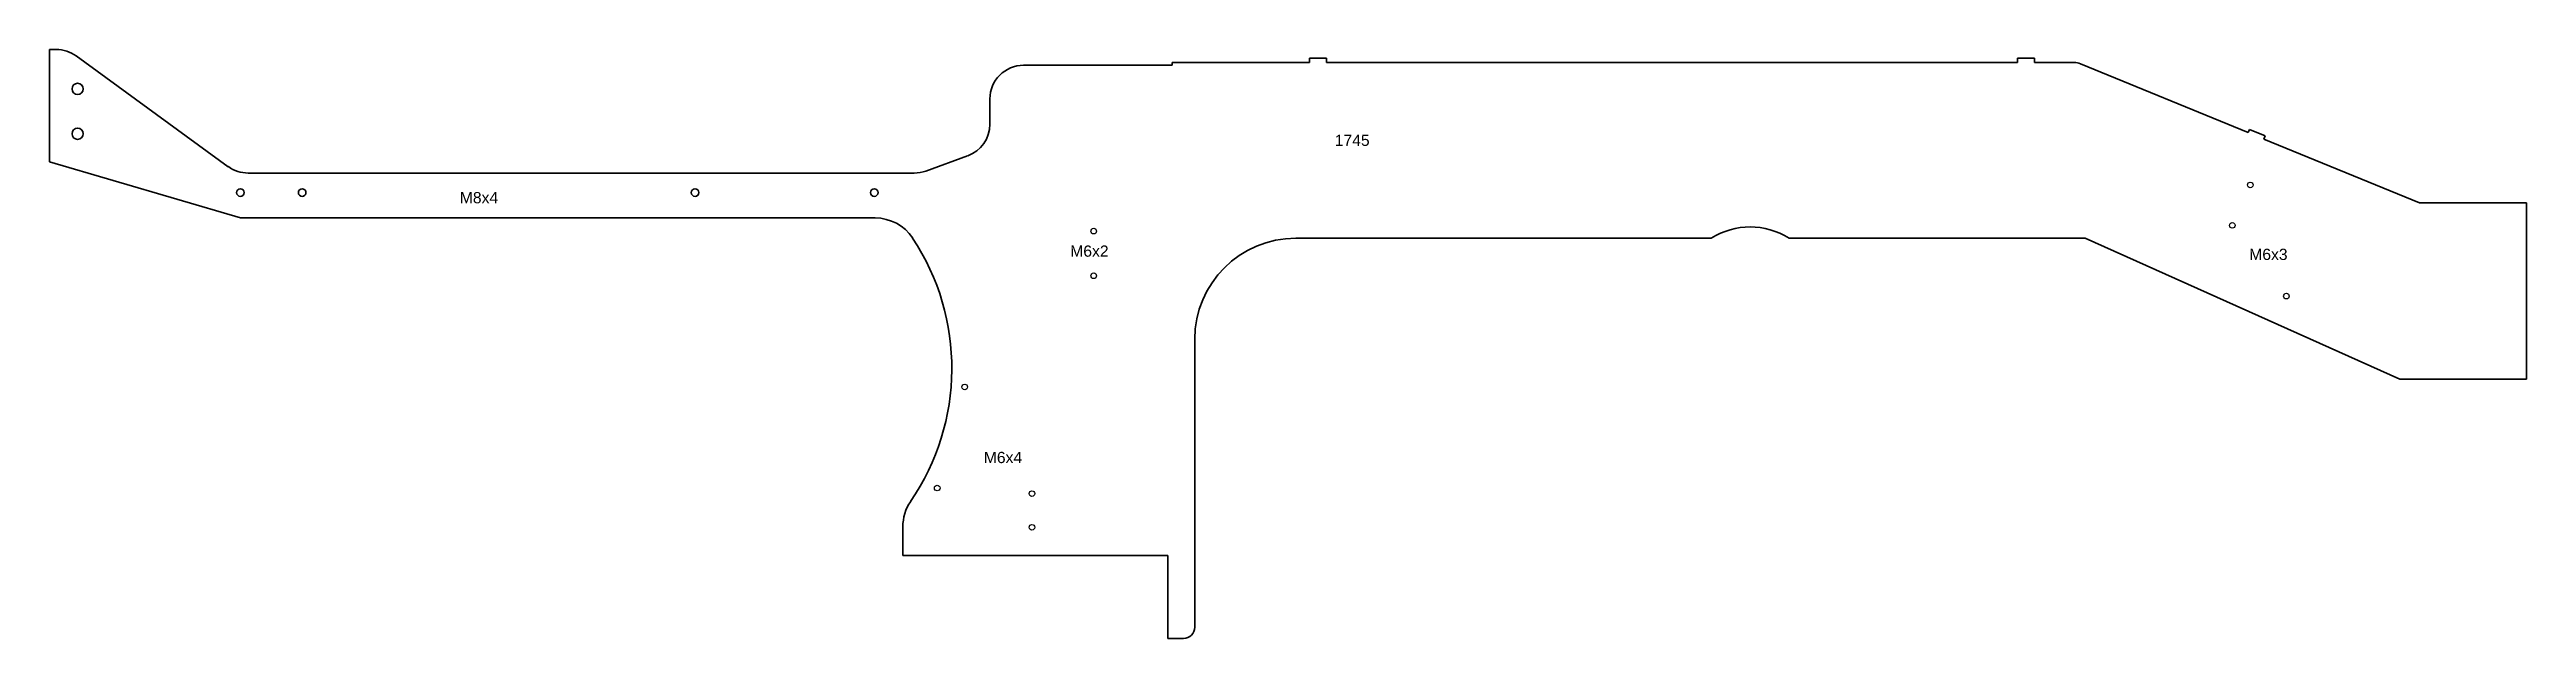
# Model space of a CAD drawing. Header units: millimetres. Extents: x 1241 to 3447, y 289 to 813.
import ezdxf

# ---------------------------------------------------------------- set-up
doc = ezdxf.new("R2010")
doc.units = ezdxf.units.MM
doc.layers.add('jel', color=1, linetype='Continuous')
doc.styles.get("Standard").update_dxf_attribs({"font": 'arial.ttf'})

msp = doc.modelspace()

# ---------------------------------------------------------------- linework, layer by layer
at = {"color": 7, "linetype": 'Continuous', "lineweight": 35}
for p, q in [((1240.9, 813), (1246.9, 813)), ((1240.9, 813), (1240.9, 713)), ((1264.5, 807.3), (1400.1, 708.7)), ((2240.9, 799), (2108.4, 799)), ((2240.9, 799), (2240.9, 801.4)), ((2240.9, 801.4), (2363.1, 801.4)), ((2363.1, 805.4), (2363.1, 801.4)), ((2378.1, 805.4), (2363.1, 805.4)), ((2378.1, 801.4), (2378.1, 805.4)), ((2378.1, 801.4), (2993.8, 801.4)), ((2993.8, 805.4), (2993.8, 801.4)), ((3008.8, 805.4), (2993.8, 805.4)), ((3008.8, 801.4), (3008.8, 805.4)), ((3044.1, 801.4), (3008.8, 801.4)), ((3199.1, 739), (3049.8, 800.3)), ((2078.4, 746.6), (2078.4, 769)), ((3199.1, 739), (3200.3, 741.8)), ((3200.3, 741.8), (3214.2, 736.1)), ((3214.2, 736.1), (3213, 733.3)), ((3351.8, 676.4), (3213, 733.3)), ((1240.9, 713), (1410.9, 663)), ((2021.3, 704.8), (2058.6, 718.4)), ((1417.8, 703), (2011.1, 703)), ((1410.9, 663), (1976.3, 663)), ((3351.8, 676.4), (3447, 676.4)), ((3447, 676.4), (3447, 519.4)), ((2720.9, 645), (2350.9, 645)), ((2790.2, 645), (3054.1, 645)), ((3334.1, 519.4), (3054.1, 645)), ((2260.9, 555), (2260.9, 298.5)), ((3447, 519.4), (3334.1, 519.4)), ((2000.9, 362.5), (2000.9, 388)), ((2000.9, 362.5), (2236.9, 362.5)), ((2236.9, 362.5), (2236.9, 288.5)), ((2250.9, 288.5), (2236.9, 288.5))]:
    msp.add_line(p, q, dxfattribs=at)
for centre, radius in [((1265.9, 778), 5), ((1265.9, 738), 5), ((1410.9, 685.6), 3.4), ((1465.9, 685.6), 3.4), ((1815.9, 685.6), 3.4), ((1975.4, 685.6), 3.4)]:
    msp.add_circle(centre, radius, dxfattribs=at)
for centre in [(3201, 692.4), (2170.9, 651.3), (3185, 656.4), (2170.9, 611.5), (3233.2, 593.4), (2056, 512.5), (2031.5, 422.5), (2115.9, 417.5), (2115.9, 387.5)]:
    msp.add_circle(centre, 2.5)
for centre, radius, start, end in [((1246.9, 783), 30, 54, 90), ((2108.4, 769), 30, 90, 180), ((3044.1, 786.4), 15, 67.7, 90), ((2048.4, 746.6), 30, 290, 0), ((1417.8, 733), 30, 234, 270), ((2011.1, 733), 30, 270, 290), ((1976.3, 623), 40, 33.4882, 90), ((1834.5, 529.2), 210, 325.6198, 33.4882), ((2350.9, 555), 90, 90, 180), ((2755.6, 590), 65, 57.7958, 122.2042), ((2040.9, 388), 40, 145.6198, 180), ((2250.9, 298.5), 10, 270, 0)]:
    msp.add_arc(centre, radius, start, end, dxfattribs=at)

# ---------------------------------------------------------------- texts
at = {"layer": 'jel'}
for s, p in [('1745', (2385.6, 727.2)), ('M8x4', (1606.3, 676.1)), ('M6x2', (2150, 628.5)), ('M6x3', (3200.1, 625.6)), ('M6x4', (2073, 444.7))]:
    msp.add_text(s, height=10, dxfattribs=at).set_placement(p)

doc.saveas('drawing.dxf')
